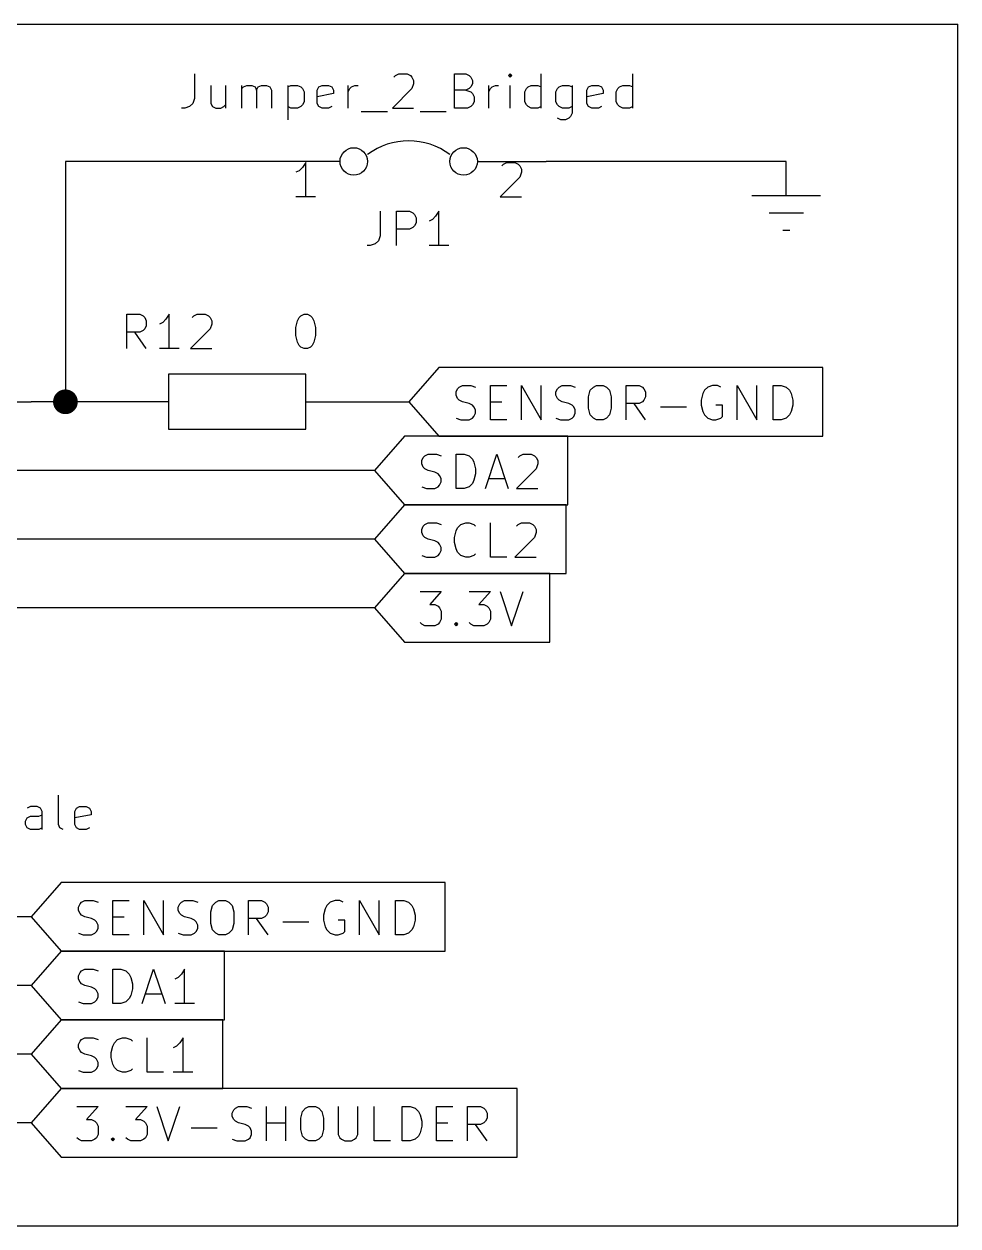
# Model space of a CAD drawing. Extents: x -4.8 to 16.7, y -9.4 to 5.7.
# Drawn here: x 4.704 to 7.765, y -2.067 to 1.87 of the extents above; entities that cross this region are included whole.
import ezdxf

# ---------------------------------------------------------------- set-up
doc = ezdxf.new("R2010")
doc.units = 0
doc.header["$MEASUREMENT"] = 0
for name, color, linetype in [('BLUE3', 171, 'CONTINUOUS'), ('CYAN2', 4, 'CONTINUOUS'), ('RED2', 1, 'CONTINUOUS'), ('RED3', 11, 'CONTINUOUS')]:
    doc.layers.add(name, color=color, linetype=linetype)
doc.layers.add('GREEN3', color=91, linetype='CONTINUOUS', lineweight=30)

msp = doc.modelspace()

# ---------------------------------------------------------------- linework, layer by layer
at = {"layer": 'BLUE3'}
for p, q in [((2.4773, 1.8703), (7.7648, 1.8703)), ((7.7648, -2.0672), (7.7648, 1.8703)), ((2.4773, -2.0672), (7.7648, -2.0672))]:
    msp.add_line(p, q, dxfattribs=at)
at = {"layer": 'CYAN2', "linetype": 'Continuous'}
for p, q in [((5.263, 1.707), (5.263, 1.6266)), ((5.9166, 1.6963), (5.922, 1.7016)), ((5.922, 1.7016), (5.9327, 1.707)), ((5.9327, 1.707), (5.9595, 1.707)), ((5.9595, 1.707), (5.9702, 1.7016)), ((5.9702, 1.7016), (5.9756, 1.6963)), ((5.9756, 1.6963), (5.9809, 1.6855)), ((6.1149, 1.5945), (6.1149, 1.707)), ((6.1149, 1.707), (6.1523, 1.707)), ((6.1523, 1.707), (6.163, 1.7016)), ((6.163, 1.7016), (6.1684, 1.6963)), ((6.1684, 1.6963), (6.1738, 1.6855)), ((6.297, 1.707), (6.2916, 1.7016)), ((6.2916, 1.7016), (6.297, 1.6963)), ((6.3023, 1.7016), (6.297, 1.707)), ((6.297, 1.707), (6.297, 1.6963)), ((6.297, 1.6963), (6.3023, 1.7016)), ((6.3988, 1.5945), (6.3988, 1.707)), ((6.6988, 1.5945), (6.6988, 1.707)), ((5.3166, 1.6695), (5.3166, 1.6105)), ((5.3648, 1.6695), (5.3648, 1.5945)), ((5.4184, 1.5945), (5.4184, 1.6695)), ((5.4184, 1.6588), (5.4238, 1.6641)), ((5.4238, 1.6641), (5.4345, 1.6695)), ((5.4345, 1.6695), (5.4506, 1.6695)), ((5.4506, 1.6695), (5.4613, 1.6641)), ((5.4613, 1.6641), (5.4666, 1.6534)), ((5.4666, 1.6534), (5.472, 1.6641)), ((5.472, 1.6641), (5.4827, 1.6695)), ((5.4827, 1.6695), (5.4988, 1.6695)), ((5.4988, 1.6695), (5.5095, 1.6641)), ((5.5095, 1.6641), (5.5148, 1.6534)), ((5.5684, 1.6695), (5.5684, 1.557)), ((5.5684, 1.6641), (5.5791, 1.6695)), ((5.5791, 1.6695), (5.6005, 1.6695)), ((5.6005, 1.6695), (5.6113, 1.6641)), ((5.6113, 1.6641), (5.6166, 1.6588)), ((5.6166, 1.6588), (5.622, 1.648)), ((5.6649, 1.6534), (5.6702, 1.6641)), ((5.6702, 1.6641), (5.6809, 1.6695)), ((5.6809, 1.6695), (5.7023, 1.6695)), ((5.7023, 1.6695), (5.713, 1.6641)), ((5.713, 1.6641), (5.7184, 1.6534)), ((5.7666, 1.5945), (5.7666, 1.6695)), ((5.7666, 1.648), (5.772, 1.6588)), ((5.772, 1.6588), (5.7774, 1.6641)), ((5.7774, 1.6641), (5.7881, 1.6695)), ((5.7881, 1.6695), (5.7988, 1.6695)), ((5.9756, 1.6588), (5.9113, 1.5945)), ((5.9809, 1.6748), (5.9756, 1.6588)), ((5.9809, 1.6855), (5.9809, 1.6748)), ((6.163, 1.6588), (6.1523, 1.6534)), ((6.1684, 1.6641), (6.163, 1.6588)), ((6.1738, 1.6748), (6.1684, 1.6641)), ((6.1738, 1.6855), (6.1738, 1.6748)), ((6.2274, 1.5945), (6.2274, 1.6695)), ((6.2274, 1.648), (6.2327, 1.6588)), ((6.2327, 1.6588), (6.2381, 1.6641)), ((6.2381, 1.6641), (6.2488, 1.6695)), ((6.2488, 1.6695), (6.2595, 1.6695)), ((6.297, 1.5945), (6.297, 1.6695)), ((6.3452, 1.648), (6.3506, 1.6588)), ((6.3506, 1.6588), (6.3559, 1.6641)), ((6.3559, 1.6641), (6.3666, 1.6695)), ((6.3666, 1.6695), (6.388, 1.6695)), ((6.388, 1.6695), (6.3988, 1.6641)), ((6.447, 1.648), (6.4524, 1.6588)), ((6.4524, 1.6588), (6.4577, 1.6641)), ((6.4577, 1.6641), (6.4684, 1.6695)), ((6.4684, 1.6695), (6.4898, 1.6695)), ((6.4898, 1.6695), (6.5005, 1.6641)), ((6.5005, 1.6695), (6.5005, 1.5784)), ((6.5488, 1.6534), (6.5541, 1.6641)), ((6.5541, 1.6641), (6.5649, 1.6695)), ((6.5649, 1.6695), (6.5863, 1.6695)), ((6.5863, 1.6695), (6.597, 1.6641)), ((6.597, 1.6641), (6.6023, 1.6534)), ((6.6452, 1.648), (6.6506, 1.6588)), ((6.6506, 1.6588), (6.6559, 1.6641)), ((6.6559, 1.6641), (6.6666, 1.6695)), ((6.6666, 1.6695), (6.6881, 1.6695)), ((6.6881, 1.6695), (6.6988, 1.6641)), ((5.263, 1.6266), (5.2577, 1.6105)), ((5.4666, 1.6534), (5.4666, 1.5945)), ((5.5148, 1.6534), (5.5148, 1.5945)), ((5.622, 1.6159), (5.6166, 1.6052)), ((5.622, 1.648), (5.622, 1.6159)), ((5.6649, 1.6105), (5.6649, 1.6534)), ((5.7184, 1.6427), (5.6649, 1.632)), ((5.7184, 1.6534), (5.7184, 1.6427)), ((6.1523, 1.6534), (6.1149, 1.6534)), ((6.1523, 1.6534), (6.1684, 1.648)), ((6.1684, 1.648), (6.1738, 1.6427)), ((6.1738, 1.6427), (6.1791, 1.632)), ((6.1791, 1.6159), (6.1738, 1.6052)), ((6.1791, 1.632), (6.1791, 1.6159)), ((6.3452, 1.6159), (6.3452, 1.648)), ((6.3506, 1.6052), (6.3452, 1.6159)), ((6.447, 1.6159), (6.447, 1.648)), ((6.4524, 1.6052), (6.447, 1.6159)), ((6.5488, 1.6105), (6.5488, 1.6534)), ((6.6023, 1.6427), (6.5488, 1.632)), ((6.6023, 1.6534), (6.6023, 1.6427)), ((6.6452, 1.6159), (6.6452, 1.648)), ((6.6506, 1.6052), (6.6452, 1.6159)), ((5.2309, 1.5945), (5.2202, 1.5945)), ((5.247, 1.5998), (5.2309, 1.5945)), ((5.2577, 1.6105), (5.247, 1.5998)), ((5.3166, 1.6105), (5.322, 1.5998)), ((5.322, 1.5998), (5.3327, 1.5945)), ((5.3327, 1.5945), (5.3488, 1.5945)), ((5.3488, 1.5945), (5.3595, 1.5998)), ((5.3595, 1.5998), (5.3648, 1.6052)), ((5.5791, 1.5945), (5.5684, 1.5998)), ((5.6005, 1.5945), (5.5791, 1.5945)), ((5.6113, 1.5998), (5.6005, 1.5945)), ((5.6166, 1.6052), (5.6113, 1.5998)), ((5.6702, 1.5998), (5.6649, 1.6105)), ((5.6809, 1.5945), (5.6702, 1.5998)), ((5.7023, 1.5945), (5.6809, 1.5945)), ((5.713, 1.5998), (5.7023, 1.5945)), ((5.8095, 1.5838), (5.8952, 1.5838)), ((5.9113, 1.5945), (5.9809, 1.5945)), ((6.0024, 1.5838), (6.0881, 1.5838)), ((6.1577, 1.5945), (6.1149, 1.5945)), ((6.1684, 1.5998), (6.1577, 1.5945)), ((6.1738, 1.6052), (6.1684, 1.5998)), ((6.3559, 1.5998), (6.3506, 1.6052)), ((6.3666, 1.5945), (6.3559, 1.5998)), ((6.388, 1.5945), (6.3666, 1.5945)), ((6.3988, 1.5998), (6.388, 1.5945)), ((6.4577, 1.5998), (6.4524, 1.6052)), ((6.4684, 1.5945), (6.4577, 1.5998)), ((6.4898, 1.5945), (6.4684, 1.5945)), ((6.5005, 1.5998), (6.4898, 1.5945)), ((6.5005, 1.5784), (6.4952, 1.5677)), ((6.5541, 1.5998), (6.5488, 1.6105)), ((6.5649, 1.5945), (6.5541, 1.5998)), ((6.5863, 1.5945), (6.5649, 1.5945)), ((6.597, 1.5998), (6.5863, 1.5945)), ((6.6559, 1.5998), (6.6506, 1.6052)), ((6.6666, 1.5945), (6.6559, 1.5998)), ((6.6881, 1.5945), (6.6666, 1.5945)), ((6.6988, 1.5998), (6.6881, 1.5945)), ((6.4631, 1.557), (6.4524, 1.5623)), ((6.4791, 1.557), (6.4631, 1.557)), ((6.4898, 1.5623), (6.4791, 1.557)), ((6.4952, 1.5677), (6.4898, 1.5623)), ((5.8711, 1.257), (5.8711, 1.1766)), ((5.9247, 1.1445), (5.9247, 1.257)), ((5.9247, 1.257), (5.9675, 1.257)), ((5.9675, 1.257), (5.9782, 1.2516)), ((5.9782, 1.2516), (5.9836, 1.2463)), ((5.9836, 1.2463), (5.9889, 1.2355)), ((5.9889, 1.2355), (5.9889, 1.2195)), ((6.0425, 1.2302), (6.0318, 1.2248)), ((6.0532, 1.2409), (6.0425, 1.2302)), ((6.064, 1.257), (6.0532, 1.2409)), ((6.064, 1.1445), (6.064, 1.257)), ((5.9675, 1.198), (5.9247, 1.198)), ((5.9782, 1.2034), (5.9675, 1.198)), ((5.9836, 1.2088), (5.9782, 1.2034)), ((5.9889, 1.2195), (5.9836, 1.2088)), ((5.839, 1.1445), (5.8282, 1.1445)), ((5.855, 1.1498), (5.839, 1.1445)), ((5.8657, 1.1605), (5.855, 1.1498)), ((5.8711, 1.1766), (5.8657, 1.1605)), ((6.0961, 1.1445), (6.0318, 1.1445)), ((5.0407, 0.807), (5.0407, 0.9195)), ((5.0407, 0.9195), (5.0836, 0.9195)), ((5.0836, 0.9195), (5.0943, 0.9141)), ((5.0943, 0.9141), (5.0997, 0.9088)), ((5.0997, 0.9088), (5.105, 0.898)), ((5.18, 0.9195), (5.1693, 0.9034)), ((5.18, 0.807), (5.18, 0.9195)), ((5.255, 0.9088), (5.2604, 0.9141)), ((5.2604, 0.9141), (5.2711, 0.9195)), ((5.2711, 0.9195), (5.2979, 0.9195)), ((5.2979, 0.9195), (5.3086, 0.9141)), ((5.3086, 0.9141), (5.3139, 0.9088)), ((5.3139, 0.9088), (5.3193, 0.898)), ((5.6005, 0.898), (5.6059, 0.9088)), ((5.6059, 0.9088), (5.6113, 0.9141)), ((5.6113, 0.9141), (5.622, 0.9195)), ((5.622, 0.9195), (5.6327, 0.9195)), ((5.6327, 0.9195), (5.6434, 0.9141)), ((5.6434, 0.9141), (5.6488, 0.9088)), ((5.6488, 0.9088), (5.6541, 0.898)), ((5.0997, 0.8713), (5.0943, 0.8659)), ((5.105, 0.882), (5.0997, 0.8713)), ((5.105, 0.898), (5.105, 0.882)), ((5.1586, 0.8927), (5.1479, 0.8873)), ((5.1693, 0.9034), (5.1586, 0.8927)), ((5.3139, 0.8713), (5.2497, 0.807)), ((5.3193, 0.8873), (5.3139, 0.8713)), ((5.3193, 0.898), (5.3193, 0.8873)), ((5.5952, 0.8766), (5.6005, 0.898)), ((5.5952, 0.8498), (5.5952, 0.8766)), ((5.6541, 0.898), (5.6595, 0.8766)), ((5.6595, 0.8766), (5.6595, 0.8498)), ((5.0836, 0.8605), (5.0407, 0.8605)), ((5.105, 0.807), (5.0675, 0.8605)), ((5.0943, 0.8659), (5.0836, 0.8605)), ((5.6005, 0.8284), (5.5952, 0.8498)), ((5.6059, 0.8177), (5.6005, 0.8284)), ((5.6541, 0.8284), (5.6488, 0.8177)), ((5.6595, 0.8498), (5.6541, 0.8284)), ((5.2122, 0.807), (5.1479, 0.807)), ((5.2497, 0.807), (5.3193, 0.807)), ((5.6113, 0.8123), (5.6059, 0.8177)), ((5.622, 0.807), (5.6113, 0.8123)), ((5.6327, 0.807), (5.622, 0.807)), ((5.6434, 0.8123), (5.6327, 0.807)), ((5.6488, 0.8177), (5.6434, 0.8123)), ((4.8167, -0.752), (4.8167, -0.6555)), ((4.7257, -0.693), (4.7149, -0.6984)), ((4.7471, -0.693), (4.7257, -0.693)), ((4.7578, -0.6984), (4.7471, -0.693)), ((4.7632, -0.7091), (4.7578, -0.6984)), ((4.8703, -0.7091), (4.8757, -0.6984)), ((4.8757, -0.6984), (4.8864, -0.693)), ((4.8864, -0.693), (4.9078, -0.693)), ((4.9078, -0.693), (4.9185, -0.6984)), ((4.9185, -0.6984), (4.9239, -0.7091)), ((4.7096, -0.7413), (4.7149, -0.7305)), ((4.7096, -0.752), (4.7096, -0.7413)), ((4.7149, -0.7305), (4.7257, -0.7252)), ((4.7257, -0.7252), (4.7525, -0.7252)), ((4.7525, -0.7252), (4.7632, -0.7198)), ((4.7632, -0.768), (4.7632, -0.7091)), ((4.8703, -0.752), (4.8703, -0.7091)), ((4.9239, -0.7198), (4.8703, -0.7305)), ((4.9239, -0.7091), (4.9239, -0.7198)), ((4.7149, -0.7627), (4.7096, -0.752)), ((4.7257, -0.768), (4.7149, -0.7627)), ((4.7525, -0.768), (4.7257, -0.768)), ((4.7632, -0.7627), (4.7525, -0.768)), ((4.8221, -0.7627), (4.8167, -0.752)), ((4.8328, -0.768), (4.8221, -0.7627)), ((4.8757, -0.7627), (4.8703, -0.752)), ((4.8864, -0.768), (4.8757, -0.7627)), ((4.9078, -0.768), (4.8864, -0.768)), ((4.9185, -0.7627), (4.9078, -0.768))]:
    msp.add_line(p, q, dxfattribs=at)
at = {"layer": 'GREEN3', "linetype": 'Continuous'}
for p, q in [((4.8398, 1.4203), (4.8398, 0.6328)), ((5.5148, 1.4203), (4.8398, 1.4203)), ((7.2023, 1.4203), (6.4148, 1.4203)), ((4.8398, 0.6328), (4.7273, 0.6328)), ((5.0648, 0.6328), (4.8398, 0.6328)), ((5.7398, 0.6328), (5.9648, 0.6328)), ((5.8523, 0.4078), (4.0523, 0.4078)), ((5.8523, 0.1828), (4.0523, 0.1828)), ((5.8523, -0.0422), (4.0523, -0.0422)), ((4.7273, -1.0547), (4.0523, -1.0547)), ((4.7273, -1.2797), (4.0523, -1.2797)), ((4.7273, -1.5047), (4.0523, -1.5047)), ((4.7273, -1.7297), (4.0523, -1.7297))]:
    msp.add_line(p, q, dxfattribs=at)
at = {"layer": 'GREEN3', "const_width": 0.0405}
msp.add_lwpolyline([(4.8196, 0.6328, 1), (4.8601, 0.6328, 1)], format="xyb", close=True, dxfattribs=at)
at = {"layer": 'RED2', "linetype": 'Continuous'}
for p, q in [((5.7398, 1.4203), (5.5148, 1.4203)), ((6.1898, 1.4203), (6.4148, 1.4203)), ((7.2023, 1.3078), (7.2023, 1.4203)), ((7.3148, 1.3078), (7.0898, 1.3078)), ((7.1461, 1.2516), (7.2586, 1.2516)), ((7.1911, 1.1953), (7.2136, 1.1953)), ((5.1773, 0.7228), (5.1773, 0.5428)), ((5.6273, 0.7228), (5.1773, 0.7228)), ((5.6273, 0.5428), (5.6273, 0.7228)), ((6.0633, 0.7454), (5.9648, 0.6328)), ((7.3223, 0.7454), (6.0633, 0.7454)), ((7.3223, 0.6328), (7.3223, 0.7454)), ((6.1199, 0.665), (6.1252, 0.6757)), ((6.1252, 0.6757), (6.1306, 0.6811)), ((6.1306, 0.6811), (6.1413, 0.6864)), ((6.1413, 0.6864), (6.1681, 0.6864)), ((6.1681, 0.6864), (6.1842, 0.6811)), ((6.2324, 0.5739), (6.2324, 0.6864)), ((6.2324, 0.6864), (6.2859, 0.6864)), ((6.3342, 0.5739), (6.3342, 0.6864)), ((6.3342, 0.6864), (6.3984, 0.5739)), ((6.3984, 0.5739), (6.3984, 0.6864)), ((6.4467, 0.665), (6.452, 0.6757)), ((6.452, 0.6757), (6.4574, 0.6811)), ((6.4574, 0.6811), (6.4681, 0.6864)), ((6.4681, 0.6864), (6.4949, 0.6864)), ((6.4949, 0.6864), (6.5109, 0.6811)), ((6.5538, 0.6489), (6.5592, 0.6704)), ((6.5592, 0.6704), (6.5699, 0.6811)), ((6.5699, 0.6811), (6.5806, 0.6864)), ((6.5806, 0.6864), (6.602, 0.6864)), ((6.602, 0.6864), (6.6127, 0.6811)), ((6.6127, 0.6811), (6.6234, 0.6704)), ((6.6234, 0.6704), (6.6288, 0.6489)), ((6.677, 0.5739), (6.677, 0.6864)), ((6.677, 0.6864), (6.7199, 0.6864)), ((6.7199, 0.6864), (6.7306, 0.6811)), ((6.7306, 0.6811), (6.7359, 0.6757)), ((6.7359, 0.6757), (6.7413, 0.665)), ((6.9341, 0.6704), (6.9288, 0.6596)), ((6.9449, 0.6811), (6.9341, 0.6704)), ((6.9609, 0.6864), (6.9449, 0.6811)), ((6.977, 0.6864), (6.9609, 0.6864)), ((6.9877, 0.6811), (6.977, 0.6864)), ((7.0413, 0.5739), (7.0413, 0.6864)), ((7.0413, 0.6864), (7.1056, 0.5739)), ((7.1056, 0.5739), (7.1056, 0.6864)), ((7.1591, 0.5739), (7.1591, 0.6864)), ((7.1591, 0.6864), (7.1859, 0.6864)), ((7.1859, 0.6864), (7.202, 0.6811)), ((7.202, 0.6811), (7.2127, 0.6704)), ((7.2127, 0.6704), (7.2181, 0.6596)), ((4.6148, 0.6328), (4.7273, 0.6328)), ((4.6148, 0.6328), (4.7273, 0.6328)), ((5.1773, 0.6328), (5.0648, 0.6328)), ((5.6273, 0.6328), (5.7398, 0.6328)), ((5.9648, 0.6328), (6.0633, 0.5203)), ((6.1199, 0.6543), (6.1199, 0.665)), ((6.1252, 0.6436), (6.1199, 0.6543)), ((6.1306, 0.6382), (6.1252, 0.6436)), ((6.1413, 0.6328), (6.1306, 0.6382)), ((6.1627, 0.6275), (6.1413, 0.6328)), ((6.2324, 0.6328), (6.2699, 0.6328)), ((6.4467, 0.6543), (6.4467, 0.665)), ((6.452, 0.6436), (6.4467, 0.6543)), ((6.4574, 0.6382), (6.452, 0.6436)), ((6.4681, 0.6328), (6.4574, 0.6382)), ((6.4895, 0.6275), (6.4681, 0.6328)), ((6.5538, 0.6114), (6.5538, 0.6489)), ((6.6288, 0.6489), (6.6288, 0.6114)), ((6.7306, 0.6328), (6.7199, 0.6275)), ((6.7359, 0.6382), (6.7306, 0.6328)), ((6.7413, 0.6489), (6.7359, 0.6382)), ((6.7413, 0.665), (6.7413, 0.6489)), ((6.9288, 0.6596), (6.9234, 0.6382)), ((6.9234, 0.6382), (6.9234, 0.6221)), ((7.2181, 0.6596), (7.2235, 0.6382)), ((7.2235, 0.6382), (7.2235, 0.6221)), ((7.3223, 0.5203), (7.3223, 0.6328)), ((6.1734, 0.6221), (6.1627, 0.6275)), ((6.1788, 0.6168), (6.1734, 0.6221)), ((6.1842, 0.606), (6.1788, 0.6168)), ((6.1788, 0.5846), (6.1842, 0.5953)), ((6.1842, 0.5953), (6.1842, 0.606)), ((6.5002, 0.6221), (6.4895, 0.6275)), ((6.5056, 0.6168), (6.5002, 0.6221)), ((6.5109, 0.606), (6.5056, 0.6168)), ((6.5056, 0.5846), (6.5109, 0.5953)), ((6.5109, 0.5953), (6.5109, 0.606)), ((6.5592, 0.59), (6.5538, 0.6114)), ((6.6288, 0.6114), (6.6234, 0.59)), ((6.7199, 0.6275), (6.677, 0.6275)), ((6.7413, 0.5739), (6.7038, 0.6275)), ((6.7895, 0.6168), (6.8752, 0.6168)), ((6.9234, 0.6221), (6.9288, 0.6007)), ((6.9288, 0.6007), (6.9341, 0.59)), ((6.9931, 0.6221), (6.9717, 0.6221)), ((6.9931, 0.5846), (6.9931, 0.6221)), ((7.2181, 0.6007), (7.2127, 0.59)), ((7.2235, 0.6221), (7.2181, 0.6007)), ((6.1199, 0.5793), (6.1359, 0.5739)), ((6.1359, 0.5739), (6.1627, 0.5739)), ((6.1627, 0.5739), (6.1734, 0.5793)), ((6.1734, 0.5793), (6.1788, 0.5846)), ((6.2859, 0.5739), (6.2324, 0.5739)), ((6.4467, 0.5793), (6.4627, 0.5739)), ((6.4627, 0.5739), (6.4895, 0.5739)), ((6.4895, 0.5739), (6.5002, 0.5793)), ((6.5002, 0.5793), (6.5056, 0.5846)), ((6.5699, 0.5793), (6.5592, 0.59)), ((6.5806, 0.5739), (6.5699, 0.5793)), ((6.602, 0.5739), (6.5806, 0.5739)), ((6.6127, 0.5793), (6.602, 0.5739)), ((6.6234, 0.59), (6.6127, 0.5793)), ((6.9341, 0.59), (6.9449, 0.5793)), ((6.9449, 0.5793), (6.9609, 0.5739)), ((6.9609, 0.5739), (6.9717, 0.5739)), ((6.9717, 0.5739), (6.9877, 0.5793)), ((6.9877, 0.5793), (6.9931, 0.5846)), ((7.1859, 0.5739), (7.1591, 0.5739)), ((7.202, 0.5793), (7.1859, 0.5739)), ((7.2127, 0.59), (7.202, 0.5793)), ((5.1773, 0.5428), (5.6273, 0.5428)), ((5.9508, 0.5204), (5.8523, 0.4078)), ((6.4866, 0.5204), (5.9508, 0.5204)), ((6.0633, 0.5203), (7.3223, 0.5203)), ((6.4866, 0.4078), (6.4866, 0.5204)), ((6.0074, 0.44), (6.0127, 0.4507)), ((6.0074, 0.4293), (6.0074, 0.44)), ((6.0127, 0.4507), (6.0181, 0.4561)), ((6.0181, 0.4561), (6.0288, 0.4614)), ((6.0288, 0.4614), (6.0556, 0.4614)), ((6.0556, 0.4614), (6.0717, 0.4561)), ((6.1199, 0.3489), (6.1199, 0.4614)), ((6.1199, 0.4614), (6.1466, 0.4614)), ((6.1466, 0.4614), (6.1627, 0.4561)), ((6.1627, 0.4561), (6.1734, 0.4454)), ((6.1734, 0.4454), (6.1788, 0.4346)), ((6.1788, 0.4346), (6.1842, 0.4132)), ((6.2163, 0.3489), (6.2538, 0.4614)), ((6.2538, 0.4614), (6.2913, 0.3489)), ((6.3235, 0.4507), (6.3288, 0.4561)), ((6.3288, 0.4561), (6.3395, 0.4614)), ((6.3395, 0.4614), (6.3663, 0.4614)), ((6.3663, 0.4614), (6.377, 0.4561)), ((6.377, 0.4561), (6.3824, 0.4507)), ((6.3824, 0.4507), (6.3877, 0.44)), ((6.3877, 0.44), (6.3877, 0.4293)), ((5.8523, 0.4078), (5.9508, 0.2953)), ((6.0127, 0.4186), (6.0074, 0.4293)), ((6.0181, 0.4132), (6.0127, 0.4186)), ((6.0288, 0.4078), (6.0181, 0.4132)), ((6.0502, 0.4025), (6.0288, 0.4078)), ((6.0609, 0.3971), (6.0502, 0.4025)), ((6.0663, 0.3918), (6.0609, 0.3971)), ((6.1842, 0.3971), (6.1788, 0.3757)), ((6.1842, 0.4132), (6.1842, 0.3971)), ((6.3824, 0.4132), (6.3181, 0.3489)), ((6.3877, 0.4293), (6.3824, 0.4132)), ((6.4866, 0.2953), (6.4866, 0.4078)), ((6.0609, 0.3543), (6.0663, 0.3596)), ((6.0717, 0.381), (6.0663, 0.3918)), ((6.0663, 0.3596), (6.0717, 0.3703)), ((6.0717, 0.3703), (6.0717, 0.381)), ((6.1734, 0.365), (6.1627, 0.3543)), ((6.1788, 0.3757), (6.1734, 0.365)), ((6.227, 0.381), (6.2806, 0.381)), ((6.0074, 0.3543), (6.0234, 0.3489)), ((6.0234, 0.3489), (6.0502, 0.3489)), ((6.0502, 0.3489), (6.0609, 0.3543)), ((6.1466, 0.3489), (6.1199, 0.3489)), ((6.1627, 0.3543), (6.1466, 0.3489)), ((6.3181, 0.3489), (6.3877, 0.3489)), ((5.9508, 0.2954), (5.8523, 0.1828)), ((6.4812, 0.2954), (5.9508, 0.2954)), ((5.9508, 0.2953), (6.4866, 0.2953)), ((6.4812, 0.1828), (6.4812, 0.2954)), ((6.0181, 0.2311), (6.0288, 0.2364)), ((6.0288, 0.2364), (6.0556, 0.2364)), ((6.0556, 0.2364), (6.0717, 0.2311)), ((6.1359, 0.2311), (6.152, 0.2364)), ((6.152, 0.2364), (6.1627, 0.2364)), ((6.1627, 0.2364), (6.1788, 0.2311)), ((6.2324, 0.1239), (6.2324, 0.2364)), ((6.3235, 0.2311), (6.3342, 0.2364)), ((6.3342, 0.2364), (6.3609, 0.2364)), ((6.3609, 0.2364), (6.3716, 0.2311)), ((6.0074, 0.215), (6.0127, 0.2257)), ((6.0074, 0.2043), (6.0074, 0.215)), ((6.0127, 0.1936), (6.0074, 0.2043)), ((6.0127, 0.2257), (6.0181, 0.2311)), ((6.1145, 0.1882), (6.1199, 0.2096)), ((6.1199, 0.2096), (6.1252, 0.2204)), ((6.1252, 0.2204), (6.1359, 0.2311)), ((6.1788, 0.2311), (6.1842, 0.2257)), ((6.3181, 0.2257), (6.3235, 0.2311)), ((6.3716, 0.2311), (6.377, 0.2257)), ((6.377, 0.2257), (6.3824, 0.215)), ((6.3824, 0.2043), (6.377, 0.1882)), ((6.3824, 0.215), (6.3824, 0.2043)), ((5.8523, 0.1828), (5.9508, 0.0703)), ((6.0181, 0.1882), (6.0127, 0.1936)), ((6.0288, 0.1828), (6.0181, 0.1882)), ((6.0502, 0.1775), (6.0288, 0.1828)), ((6.0609, 0.1721), (6.0502, 0.1775)), ((6.0663, 0.1668), (6.0609, 0.1721)), ((6.0717, 0.156), (6.0663, 0.1668)), ((6.1145, 0.1721), (6.1145, 0.1882)), ((6.1199, 0.1507), (6.1145, 0.1721)), ((6.377, 0.1882), (6.3127, 0.1239)), ((6.4812, 0.0703), (6.4812, 0.1828)), ((6.0074, 0.1293), (6.0234, 0.1239)), ((6.0234, 0.1239), (6.0502, 0.1239)), ((6.0502, 0.1239), (6.0609, 0.1293)), ((6.0609, 0.1293), (6.0663, 0.1346)), ((6.0663, 0.1346), (6.0717, 0.1453)), ((6.0717, 0.1453), (6.0717, 0.156)), ((6.1252, 0.14), (6.1199, 0.1507)), ((6.1359, 0.1293), (6.1252, 0.14)), ((6.152, 0.1239), (6.1359, 0.1293)), ((6.1627, 0.1239), (6.152, 0.1239)), ((6.1788, 0.1293), (6.1627, 0.1239)), ((6.1842, 0.1346), (6.1788, 0.1293)), ((6.2859, 0.1239), (6.2324, 0.1239)), ((6.3127, 0.1239), (6.3824, 0.1239)), ((5.9508, 0.0704), (5.8523, -0.0422)), ((6.4276, 0.0704), (5.9508, 0.0704)), ((5.9508, 0.0703), (6.4812, 0.0703)), ((6.4276, -0.0422), (6.4276, 0.0704)), ((6.002, 0.0114), (6.0717, 0.0114)), ((6.0717, 0.0114), (6.0341, -0.0314)), ((6.1627, 0.0114), (6.2324, 0.0114)), ((6.2324, 0.0114), (6.1949, -0.0314)), ((6.2645, 0.0114), (6.302, -0.1011)), ((6.302, -0.1011), (6.3395, 0.0114)), ((6.0341, -0.0314), (6.0502, -0.0314)), ((6.0502, -0.0314), (6.0609, -0.0368)), ((6.0609, -0.0368), (6.0663, -0.0422)), ((6.1949, -0.0314), (6.211, -0.0314)), ((6.211, -0.0314), (6.2217, -0.0368)), ((6.2217, -0.0368), (6.227, -0.0422)), ((5.8523, -0.0422), (5.9508, -0.1547)), ((6.0663, -0.0422), (6.0717, -0.0529)), ((6.0717, -0.0529), (6.0717, -0.0797)), ((6.227, -0.0422), (6.2324, -0.0529)), ((6.2324, -0.0529), (6.2324, -0.0797)), ((6.4276, -0.1547), (6.4276, -0.0422)), ((6.0074, -0.0957), (6.002, -0.0904)), ((6.0181, -0.1011), (6.0074, -0.0957)), ((6.0502, -0.1011), (6.0181, -0.1011)), ((6.0609, -0.0957), (6.0502, -0.1011)), ((6.0663, -0.0904), (6.0609, -0.0957)), ((6.0717, -0.0797), (6.0663, -0.0904)), ((6.1145, -0.0957), (6.1199, -0.0904)), ((6.1199, -0.1011), (6.1145, -0.0957)), ((6.1199, -0.0904), (6.1252, -0.0957)), ((6.1199, -0.0904), (6.1199, -0.1011)), ((6.1252, -0.0957), (6.1199, -0.1011)), ((6.1681, -0.0957), (6.1627, -0.0904)), ((6.1788, -0.1011), (6.1681, -0.0957)), ((6.211, -0.1011), (6.1788, -0.1011)), ((6.2217, -0.0957), (6.211, -0.1011)), ((6.227, -0.0904), (6.2217, -0.0957)), ((6.2324, -0.0797), (6.227, -0.0904)), ((5.9508, -0.1547), (6.4276, -0.1547)), ((4.8258, -0.9421), (4.7273, -1.0547)), ((6.0848, -0.9421), (4.8258, -0.9421)), ((6.0848, -1.0547), (6.0848, -0.9421)), ((4.8824, -1.0225), (4.8877, -1.0118)), ((4.8824, -1.0332), (4.8824, -1.0225)), ((4.8877, -1.0118), (4.8931, -1.0064)), ((4.8931, -1.0064), (4.9038, -1.0011)), ((4.9038, -1.0011), (4.9306, -1.0011)), ((4.9306, -1.0011), (4.9467, -1.0064)), ((4.9949, -1.1136), (4.9949, -1.0011)), ((4.9949, -1.0011), (5.0484, -1.0011)), ((5.0967, -1.1136), (5.0967, -1.0011)), ((5.0967, -1.0011), (5.1609, -1.1136)), ((5.1609, -1.1136), (5.1609, -1.0011)), ((5.2092, -1.0225), (5.2145, -1.0118)), ((5.2092, -1.0332), (5.2092, -1.0225)), ((5.2145, -1.0118), (5.2199, -1.0064)), ((5.2199, -1.0064), (5.2306, -1.0011)), ((5.2306, -1.0011), (5.2574, -1.0011)), ((5.2574, -1.0011), (5.2734, -1.0064)), ((5.3163, -1.0386), (5.3217, -1.0171)), ((5.3217, -1.0171), (5.3324, -1.0064)), ((5.3324, -1.0064), (5.3431, -1.0011)), ((5.3431, -1.0011), (5.3645, -1.0011)), ((5.3645, -1.0011), (5.3752, -1.0064)), ((5.3752, -1.0064), (5.3859, -1.0171)), ((5.3859, -1.0171), (5.3913, -1.0386)), ((5.4395, -1.1136), (5.4395, -1.0011)), ((5.4395, -1.0011), (5.4824, -1.0011)), ((5.4824, -1.0011), (5.4931, -1.0064)), ((5.4931, -1.0064), (5.4984, -1.0118)), ((5.4984, -1.0118), (5.5038, -1.0225)), ((5.5038, -1.0225), (5.5038, -1.0386)), ((5.6966, -1.0171), (5.6913, -1.0279)), ((5.7074, -1.0064), (5.6966, -1.0171)), ((5.7234, -1.0011), (5.7074, -1.0064)), ((5.7395, -1.0011), (5.7234, -1.0011)), ((5.7502, -1.0064), (5.7395, -1.0011)), ((5.8038, -1.1136), (5.8038, -1.0011)), ((5.8038, -1.0011), (5.8681, -1.1136)), ((5.8681, -1.1136), (5.8681, -1.0011)), ((5.9216, -1.1136), (5.9216, -1.0011)), ((5.9216, -1.0011), (5.9484, -1.0011)), ((5.9484, -1.0011), (5.9645, -1.0064)), ((5.9645, -1.0064), (5.9752, -1.0171)), ((5.9752, -1.0171), (5.9806, -1.0279)), ((4.7273, -1.0547), (4.8258, -1.1672)), ((4.8877, -1.0439), (4.8824, -1.0332)), ((4.8931, -1.0493), (4.8877, -1.0439)), ((4.9038, -1.0547), (4.8931, -1.0493)), ((4.9252, -1.06), (4.9038, -1.0547)), ((4.9359, -1.0654), (4.9252, -1.06)), ((4.9949, -1.0547), (5.0324, -1.0547)), ((5.2145, -1.0439), (5.2092, -1.0332)), ((5.2199, -1.0493), (5.2145, -1.0439)), ((5.2306, -1.0547), (5.2199, -1.0493)), ((5.252, -1.06), (5.2306, -1.0547)), ((5.2627, -1.0654), (5.252, -1.06)), ((5.3163, -1.0761), (5.3163, -1.0386)), ((5.3913, -1.0386), (5.3913, -1.0761)), ((5.4824, -1.06), (5.4395, -1.06)), ((5.5038, -1.1136), (5.4663, -1.06)), ((5.4931, -1.0547), (5.4824, -1.06)), ((5.4984, -1.0493), (5.4931, -1.0547)), ((5.5038, -1.0386), (5.4984, -1.0493)), ((5.6913, -1.0279), (5.6859, -1.0493)), ((5.6859, -1.0493), (5.6859, -1.0654)), ((5.9806, -1.0279), (5.986, -1.0493)), ((5.986, -1.0493), (5.986, -1.0654)), ((6.0848, -1.1672), (6.0848, -1.0547)), ((4.9413, -1.0707), (4.9359, -1.0654)), ((4.9467, -1.0815), (4.9413, -1.0707)), ((4.9413, -1.1029), (4.9467, -1.0922)), ((4.9467, -1.0922), (4.9467, -1.0815)), ((5.2681, -1.0707), (5.2627, -1.0654)), ((5.2734, -1.0815), (5.2681, -1.0707)), ((5.2681, -1.1029), (5.2734, -1.0922)), ((5.2734, -1.0922), (5.2734, -1.0815)), ((5.3217, -1.0975), (5.3163, -1.0761)), ((5.3324, -1.1082), (5.3217, -1.0975)), ((5.3859, -1.0975), (5.3752, -1.1082)), ((5.3913, -1.0761), (5.3859, -1.0975)), ((5.552, -1.0707), (5.6377, -1.0707)), ((5.6859, -1.0654), (5.6913, -1.0868)), ((5.6913, -1.0868), (5.6966, -1.0975)), ((5.6966, -1.0975), (5.7074, -1.1082)), ((5.7556, -1.0654), (5.7342, -1.0654)), ((5.7556, -1.1029), (5.7556, -1.0654)), ((5.9752, -1.0975), (5.9645, -1.1082)), ((5.9806, -1.0868), (5.9752, -1.0975)), ((5.986, -1.0654), (5.9806, -1.0868)), ((4.8824, -1.1082), (4.8984, -1.1136)), ((4.8984, -1.1136), (4.9252, -1.1136)), ((4.9252, -1.1136), (4.9359, -1.1082)), ((4.9359, -1.1082), (4.9413, -1.1029)), ((5.0484, -1.1136), (4.9949, -1.1136)), ((5.2092, -1.1082), (5.2252, -1.1136)), ((5.2252, -1.1136), (5.252, -1.1136)), ((5.252, -1.1136), (5.2627, -1.1082)), ((5.2627, -1.1082), (5.2681, -1.1029)), ((5.3431, -1.1136), (5.3324, -1.1082)), ((5.3645, -1.1136), (5.3431, -1.1136)), ((5.3752, -1.1082), (5.3645, -1.1136)), ((5.7074, -1.1082), (5.7234, -1.1136)), ((5.7234, -1.1136), (5.7342, -1.1136)), ((5.7342, -1.1136), (5.7502, -1.1082)), ((5.7502, -1.1082), (5.7556, -1.1029)), ((5.9484, -1.1136), (5.9216, -1.1136)), ((5.9645, -1.1082), (5.9484, -1.1136)), ((4.8258, -1.1671), (4.7273, -1.2797)), ((5.3616, -1.1671), (4.8258, -1.1671)), ((4.8258, -1.1672), (6.0848, -1.1672)), ((5.3616, -1.2797), (5.3616, -1.1671)), ((4.8824, -1.2475), (4.8877, -1.2368)), ((4.8824, -1.2582), (4.8824, -1.2475)), ((4.8877, -1.2689), (4.8824, -1.2582)), ((4.8877, -1.2368), (4.8931, -1.2314)), ((4.8931, -1.2314), (4.9038, -1.2261)), ((4.9038, -1.2261), (4.9306, -1.2261)), ((4.9306, -1.2261), (4.9467, -1.2314)), ((4.9949, -1.3386), (4.9949, -1.2261)), ((4.9949, -1.2261), (5.0216, -1.2261)), ((5.0216, -1.2261), (5.0377, -1.2314)), ((5.0377, -1.2314), (5.0484, -1.2421)), ((5.0484, -1.2421), (5.0538, -1.2529)), ((5.0538, -1.2529), (5.0592, -1.2743)), ((5.0913, -1.3386), (5.1288, -1.2261)), ((5.1288, -1.2261), (5.1663, -1.3386)), ((5.2092, -1.2529), (5.1985, -1.2582)), ((5.2199, -1.2421), (5.2092, -1.2529)), ((5.2306, -1.2261), (5.2199, -1.2421)), ((5.2306, -1.3386), (5.2306, -1.2261)), ((4.7273, -1.2797), (4.8258, -1.3922)), ((4.8931, -1.2743), (4.8877, -1.2689)), ((4.9038, -1.2797), (4.8931, -1.2743)), ((4.9252, -1.285), (4.9038, -1.2797)), ((4.9359, -1.2904), (4.9252, -1.285)), ((4.9413, -1.2957), (4.9359, -1.2904)), ((4.9467, -1.3065), (4.9413, -1.2957)), ((5.0592, -1.2904), (5.0538, -1.3118)), ((5.0592, -1.2743), (5.0592, -1.2904)), ((5.3616, -1.3922), (5.3616, -1.2797)), ((4.8824, -1.3332), (4.8984, -1.3386)), ((4.8984, -1.3386), (4.9252, -1.3386)), ((4.9252, -1.3386), (4.9359, -1.3332)), ((4.9359, -1.3332), (4.9413, -1.3279)), ((4.9413, -1.3279), (4.9467, -1.3172)), ((4.9467, -1.3172), (4.9467, -1.3065)), ((5.0216, -1.3386), (4.9949, -1.3386)), ((5.0377, -1.3332), (5.0216, -1.3386)), ((5.0484, -1.3225), (5.0377, -1.3332)), ((5.0538, -1.3118), (5.0484, -1.3225)), ((5.102, -1.3065), (5.1556, -1.3065)), ((5.2627, -1.3386), (5.1985, -1.3386)), ((4.8258, -1.3921), (4.7273, -1.5047)), ((5.3562, -1.3921), (4.8258, -1.3921)), ((4.8258, -1.3922), (5.3616, -1.3922)), ((5.3562, -1.5047), (5.3562, -1.3921)), ((4.8877, -1.4618), (4.8931, -1.4564)), ((4.8931, -1.4564), (4.9038, -1.4511)), ((4.9038, -1.4511), (4.9306, -1.4511)), ((4.9306, -1.4511), (4.9467, -1.4564)), ((5.0002, -1.4671), (5.0109, -1.4564)), ((5.0109, -1.4564), (5.027, -1.4511)), ((5.027, -1.4511), (5.0377, -1.4511)), ((5.0377, -1.4511), (5.0538, -1.4564)), ((5.0538, -1.4564), (5.0592, -1.4618)), ((5.1074, -1.5636), (5.1074, -1.4511)), ((5.2252, -1.4511), (5.2145, -1.4671)), ((5.2252, -1.5636), (5.2252, -1.4511)), ((4.8824, -1.4725), (4.8877, -1.4618)), ((4.8824, -1.4832), (4.8824, -1.4725)), ((4.8877, -1.4939), (4.8824, -1.4832)), ((4.8931, -1.4993), (4.8877, -1.4939)), ((4.9895, -1.4993), (4.9949, -1.4779)), ((4.9949, -1.4779), (5.0002, -1.4671)), ((5.2038, -1.4779), (5.1931, -1.4832)), ((5.2145, -1.4671), (5.2038, -1.4779)), ((4.7273, -1.5047), (4.8258, -1.6172)), ((4.9038, -1.5047), (4.8931, -1.4993)), ((4.9252, -1.51), (4.9038, -1.5047)), ((4.9359, -1.5154), (4.9252, -1.51)), ((4.9413, -1.5207), (4.9359, -1.5154)), ((4.9467, -1.5315), (4.9413, -1.5207)), ((4.9467, -1.5422), (4.9467, -1.5315)), ((4.9895, -1.5154), (4.9895, -1.4993)), ((4.9949, -1.5368), (4.9895, -1.5154)), ((5.3562, -1.6172), (5.3562, -1.5047)), ((4.8824, -1.5582), (4.8984, -1.5636)), ((4.8984, -1.5636), (4.9252, -1.5636)), ((4.9252, -1.5636), (4.9359, -1.5582)), ((4.9359, -1.5582), (4.9413, -1.5529)), ((4.9413, -1.5529), (4.9467, -1.5422)), ((5.0002, -1.5475), (4.9949, -1.5368)), ((5.0109, -1.5582), (5.0002, -1.5475)), ((5.027, -1.5636), (5.0109, -1.5582)), ((5.0377, -1.5636), (5.027, -1.5636)), ((5.0538, -1.5582), (5.0377, -1.5636)), ((5.0592, -1.5529), (5.0538, -1.5582)), ((5.1609, -1.5636), (5.1074, -1.5636)), ((5.2574, -1.5636), (5.1931, -1.5636)), ((4.8258, -1.6171), (4.7273, -1.7297)), ((6.3205, -1.6171), (4.8258, -1.6171)), ((4.8258, -1.6172), (5.3562, -1.6172)), ((6.3205, -1.7297), (6.3205, -1.6171)), ((4.877, -1.6761), (4.9467, -1.6761)), ((4.9467, -1.6761), (4.9091, -1.7189)), ((5.0377, -1.6761), (5.1074, -1.6761)), ((5.1074, -1.6761), (5.0699, -1.7189)), ((5.1395, -1.6761), (5.177, -1.7886)), ((5.177, -1.7886), (5.2145, -1.6761)), ((5.3859, -1.6975), (5.3913, -1.6868)), ((5.3913, -1.6868), (5.3967, -1.6814)), ((5.3967, -1.6814), (5.4074, -1.6761)), ((5.4074, -1.6761), (5.4342, -1.6761)), ((5.4342, -1.6761), (5.4502, -1.6814)), ((5.4984, -1.7886), (5.4984, -1.6761)), ((5.5627, -1.7886), (5.5627, -1.6761)), ((5.6109, -1.7136), (5.6163, -1.6921)), ((5.6163, -1.6921), (5.627, -1.6814)), ((5.627, -1.6814), (5.6377, -1.6761)), ((5.6377, -1.6761), (5.6592, -1.6761)), ((5.6592, -1.6761), (5.6699, -1.6814)), ((5.6699, -1.6814), (5.6806, -1.6921)), ((5.6806, -1.6921), (5.6859, -1.7136)), ((5.7342, -1.6761), (5.7342, -1.7672)), ((5.7984, -1.7672), (5.7984, -1.6761)), ((5.852, -1.7886), (5.852, -1.6761)), ((5.9431, -1.7886), (5.9431, -1.6761)), ((5.9431, -1.6761), (5.9699, -1.6761)), ((5.9699, -1.6761), (5.986, -1.6814)), ((5.986, -1.6814), (5.9967, -1.6921)), ((5.9967, -1.6921), (6.002, -1.7029)), ((6.0556, -1.7886), (6.0556, -1.6761)), ((6.0556, -1.6761), (6.1092, -1.6761)), ((6.1574, -1.7886), (6.1574, -1.6761)), ((6.1574, -1.6761), (6.2002, -1.6761)), ((6.2002, -1.6761), (6.211, -1.6814)), ((6.211, -1.6814), (6.2163, -1.6868)), ((6.2163, -1.6868), (6.2217, -1.6975)), ((4.7273, -1.7297), (4.8258, -1.8422)), ((4.9091, -1.7189), (4.9252, -1.7189)), ((4.9252, -1.7189), (4.9359, -1.7243)), ((4.9359, -1.7243), (4.9413, -1.7297)), ((4.9413, -1.7297), (4.9467, -1.7404)), ((5.0699, -1.7189), (5.086, -1.7189)), ((5.086, -1.7189), (5.0967, -1.7243)), ((5.0967, -1.7243), (5.102, -1.7297)), ((5.102, -1.7297), (5.1074, -1.7404)), ((5.3859, -1.7082), (5.3859, -1.6975)), ((5.3913, -1.7189), (5.3859, -1.7082)), ((5.3967, -1.7243), (5.3913, -1.7189)), ((5.4074, -1.7297), (5.3967, -1.7243)), ((5.4288, -1.735), (5.4074, -1.7297)), ((5.4984, -1.7297), (5.5627, -1.7297)), ((5.6109, -1.7511), (5.6109, -1.7136)), ((5.6859, -1.7136), (5.6859, -1.7511)), ((6.002, -1.7029), (6.0074, -1.7243)), ((6.0074, -1.7243), (6.0074, -1.7404)), ((6.0556, -1.7297), (6.0931, -1.7297)), ((6.211, -1.7297), (6.2002, -1.735)), ((6.2163, -1.7243), (6.211, -1.7297)), ((6.2217, -1.7136), (6.2163, -1.7243)), ((6.2217, -1.6975), (6.2217, -1.7136)), ((6.3205, -1.8422), (6.3205, -1.7297)), ((4.9467, -1.7672), (4.9413, -1.7779)), ((4.9467, -1.7404), (4.9467, -1.7672)), ((5.1074, -1.7672), (5.102, -1.7779)), ((5.1074, -1.7404), (5.1074, -1.7672)), ((5.252, -1.7457), (5.3377, -1.7457)), ((5.4395, -1.7404), (5.4288, -1.735)), ((5.4449, -1.7457), (5.4395, -1.7404)), ((5.4502, -1.7565), (5.4449, -1.7457)), ((5.4449, -1.7779), (5.4502, -1.7672)), ((5.4502, -1.7672), (5.4502, -1.7565)), ((5.6163, -1.7725), (5.6109, -1.7511)), ((5.6859, -1.7511), (5.6806, -1.7725)), ((5.7342, -1.7672), (5.7395, -1.7779)), ((5.7931, -1.7779), (5.7984, -1.7672)), ((6.002, -1.7618), (5.9967, -1.7725)), ((6.0074, -1.7404), (6.002, -1.7618)), ((6.2002, -1.735), (6.1574, -1.735)), ((6.2217, -1.7886), (6.1842, -1.735)), ((4.8824, -1.7832), (4.877, -1.7779)), ((4.8931, -1.7886), (4.8824, -1.7832)), ((4.9252, -1.7886), (4.8931, -1.7886)), ((4.9359, -1.7832), (4.9252, -1.7886)), ((4.9413, -1.7779), (4.9359, -1.7832)), ((4.9895, -1.7832), (4.9949, -1.7779)), ((4.9949, -1.7886), (4.9895, -1.7832)), ((4.9949, -1.7779), (5.0002, -1.7832)), ((4.9949, -1.7779), (4.9949, -1.7886)), ((5.0002, -1.7832), (4.9949, -1.7886)), ((5.0431, -1.7832), (5.0377, -1.7779)), ((5.0538, -1.7886), (5.0431, -1.7832)), ((5.086, -1.7886), (5.0538, -1.7886)), ((5.0967, -1.7832), (5.086, -1.7886)), ((5.102, -1.7779), (5.0967, -1.7832)), ((5.3859, -1.7832), (5.402, -1.7886)), ((5.402, -1.7886), (5.4288, -1.7886)), ((5.4288, -1.7886), (5.4395, -1.7832)), ((5.4395, -1.7832), (5.4449, -1.7779)), ((5.627, -1.7832), (5.6163, -1.7725)), ((5.6377, -1.7886), (5.627, -1.7832)), ((5.6592, -1.7886), (5.6377, -1.7886)), ((5.6699, -1.7832), (5.6592, -1.7886)), ((5.6806, -1.7725), (5.6699, -1.7832)), ((5.7395, -1.7779), (5.7449, -1.7832)), ((5.7449, -1.7832), (5.7556, -1.7886)), ((5.7556, -1.7886), (5.777, -1.7886)), ((5.777, -1.7886), (5.7877, -1.7832)), ((5.7877, -1.7832), (5.7931, -1.7779)), ((5.9056, -1.7886), (5.852, -1.7886)), ((5.9699, -1.7886), (5.9431, -1.7886)), ((5.986, -1.7832), (5.9699, -1.7886)), ((5.9967, -1.7725), (5.986, -1.7832)), ((6.1092, -1.7886), (6.0556, -1.7886)), ((4.8258, -1.8422), (6.3205, -1.8422))]:
    msp.add_line(p, q, dxfattribs=at)
at = {"layer": 'RED2'}
for centre in [(5.7848, 1.4203), (6.1448, 1.4203)]:
    msp.add_circle(centre, 0.045, dxfattribs=at)
msp.add_arc((5.9648, 1.2628), 0.225, 53.1, 126.9, dxfattribs=at)
at = {"layer": 'RED3', "linetype": 'Continuous'}
for p, q in [((5.6059, 1.3899), (5.5952, 1.3846)), ((5.6166, 1.4006), (5.6059, 1.3899)), ((5.6273, 1.4167), (5.6166, 1.4006)), ((5.6273, 1.3042), (5.6273, 1.4167)), ((6.2702, 1.406), (6.2755, 1.4113)), ((6.2755, 1.4113), (6.2863, 1.4167)), ((6.2863, 1.4167), (6.3131, 1.4167)), ((6.3131, 1.4167), (6.3238, 1.4113)), ((6.3238, 1.4113), (6.3291, 1.406)), ((6.3291, 1.406), (6.3345, 1.3953)), ((6.3345, 1.3846), (6.3291, 1.3685)), ((6.3345, 1.3953), (6.3345, 1.3846)), ((6.3291, 1.3685), (6.2648, 1.3042)), ((5.6595, 1.3042), (5.5952, 1.3042)), ((6.2648, 1.3042), (6.3345, 1.3042))]:
    msp.add_line(p, q, dxfattribs=at)

doc.saveas('drawing.dxf')
